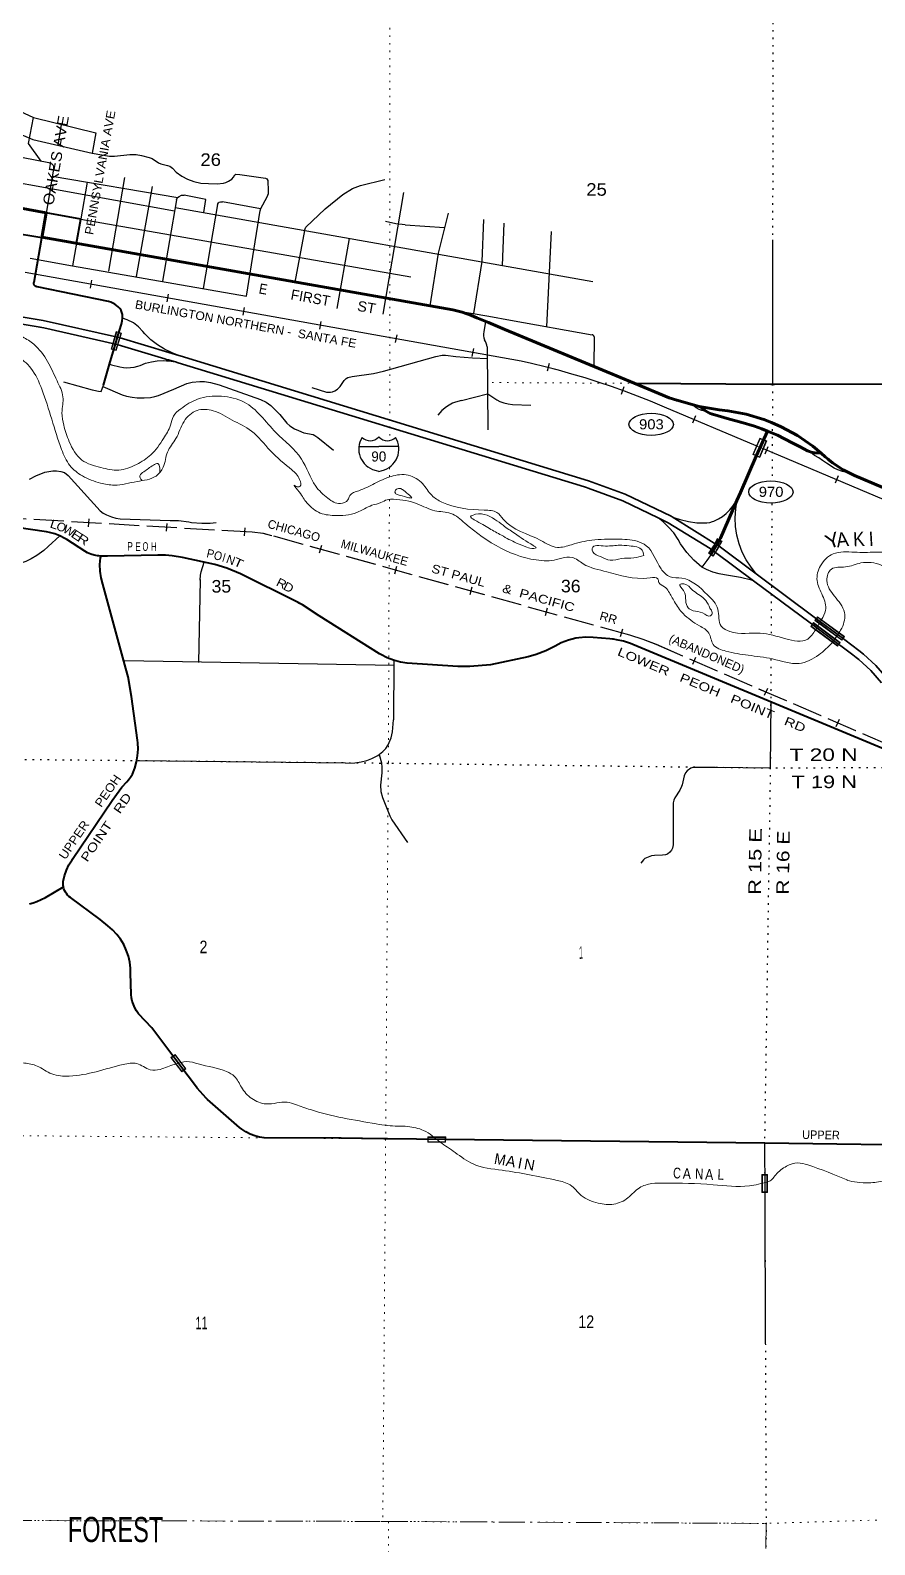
# Model space of a CAD drawing. Header units: feet. Extents: x -8 to 250644, y -192250 to 1368.
# Drawn here: x 15026 to 26785, y -129957 to -108849 of the extents above; entities that cross this region are included whole.
import ezdxf
from ezdxf.enums import TextEntityAlignment as Align

# ---------------------------------------------------------------- set-up
doc = ezdxf.new("R2010")
doc.units = ezdxf.units.FT
doc.header["$LTSCALE"] = 70
for name, pattern in [('DOT_DASHED', [7.7, 5, -1.2, 0.3, -1.2]), ('DOTTED', [1.5, 0.3, -1.2]), ('LONG_DASHED', [7.5, 6, -1.5])]:
    doc.linetypes.add(name, pattern=pattern)
for name, color, linetype, lineweight in [('15', 7, 'Continuous', 25), ('17', 7, 'Continuous', 25), ('18', 7, 'Continuous', 35), ('19', 7, 'Continuous', 25), ('23', 7, 'Continuous', 70), ('24', 7, 'Continuous', 25), ('26', 7, 'Continuous', 40), ('29', 7, 'Continuous', 25), ('31', 7, 'Continuous', 13), ('34', 7, 'Continuous', 25), ('39', 7, 'Continuous', 13), ('44', 7, 'DOT_DASHED', 13), ('55', 7, 'Continuous', 13), ('59', 7, 'Continuous', 13), ('6', 7, 'DOTTED', 25), ('61', 7, 'Continuous', 13), ('63', 7, 'Continuous', 25), ('7', 7, 'DOTTED', 13)]:
    doc.layers.add(name, color=color, linetype=linetype, lineweight=lineweight)
doc.layers.add('27', color=7, linetype='Continuous')
doc.layers.add('41', color=7, linetype='Continuous')

msp = doc.modelspace()

# ---------------------------------------------------------------- linework, layer by layer
at = {"layer": '15'}
for p, q in [((19876.42, -114519.93), (19879.32, -114517.02)), ((19882.49, -114519.4), (19879.06, -114517.02)), ((19603.71, -114651.4), (19880.12, -114651.4)), ((19880.12, -114996.98), (19816.23, -114979.02)), ((19879.59, -114997.24), (19943.22, -114978.5))]:
    msp.add_line(p, q, dxfattribs=at)
msp.add_lwpolyline([(20155.48, -114651.4), (19879.59, -114651.4), (19880.12, -114651.4)], dxfattribs=at)
for centre, radius, start, end in [((19906.34, -114686.5), 306.13, 148.44438, 254.43379), ((19757.74, -114403.9), 165.66, 227.3424, 315.81176), ((20001.43, -114403.9), 165.66, 224.18822, 312.69408), ((19852.83, -114686.5), 306.13, 283.08087, 31.62482)]:
    msp.add_arc(centre, radius, start, end, dxfattribs=at)
at = {"layer": '17'}
for centre in [(23672.63, -114342.6), (25339.97, -115283.95)]:
    msp.add_ellipse(centre, major_axis=(-309.24, 1), ratio=0.500121, dxfattribs=at)
at = {"layer": '18'}
for points in [[(16241.98, -113127.81), (15204.91, -112894.09), (13282.7, -112572.12), (13257.7, -112568.91), (12902.88, -112508.85)], [(16213.43, -113223.67), (15212.17, -112998.05), (15187.46, -112992.56), (15162.17, -112988.33), (13130.14, -112647.97), (12925.64, -112607.26)], [(17095.65, -113381.57), (16956.16, -113340.55), (16277.32, -113135.77), (16241.98, -113127.81)], [(17050.24, -113472.45), (16949.62, -113442.86), (16924.38, -113435.83), (16899.62, -113427.9), (16248.54, -113231.58), (16213.43, -113223.67)], [(23770.18, -115646.62), (23277.88, -115410.06), (22795.8, -115231.21), (22771.12, -115222.06), (22745.8, -115214.31), (17085.64, -113482.86), (17050.24, -113472.45)], [(23965.66, -115631.21), (23951.52, -115622.51), (23308.95, -115314.67), (22801.78, -115126.86), (17114.37, -113387.08), (17095.65, -113381.57)], [(24535.98, -116104.69), (24493.05, -116074.55), (23910.66, -115714.13), (23770.18, -115646.62)], [(25135.87, -116426.2), (24620.87, -116041.77), (24586.36, -116020.14), (23965.66, -115631.21)], [(25099.9, -116524.15), (24569.46, -116128.19), (24535.98, -116104.69)], [(31251.82, -122446.73), (28961.64, -120678.85), (28708.84, -120465.09), (28385.47, -120144.82), (28097.36, -119792.51), (27847.64, -119412.01), (27838.7, -119396.62), (27824.54, -119371.12), (27810.66, -119346.12), (27581.18, -118932.83), (27183.53, -118216.65), (27096.95, -118075.16), (26959.96, -117882.21), (26803.54, -117704.65), (26629.43, -117544.4), (26565.64, -117493.5), (26369.32, -117346.95), (26344.32, -117328.29), (25944.08, -117029.52), (25135.87, -116426.2)], [(26881.56, -117944.29), (26732.07, -117774.58), (26565.65, -117621.42), (26529.69, -117592.72), (26505.2, -117573.18), (26479.69, -117554.13), (26312.36, -117429.22), (26287.36, -117410.56), (25884.7, -117109.99), (25099.9, -116524.15)]]:
    msp.add_lwpolyline(points, dxfattribs=at)
at = {"layer": '19'}
for points in [[(17095.65, -113381.57), (17071.37, -113372.56), (17001.33, -113346.55), (16896.27, -113295.38), (16797.13, -113233.5), (16705, -113161.6), (16620.89, -113080.47), (16593.11, -113047.45), (16531.2, -112984.55), (16463.06, -112928.47), (16373.29, -112883.94), (16308.64, -112863.01)], [(16130.05, -113503.55), (16158.53, -113510.89), (16271.82, -113540.08), (16321.92, -113548.82), (16372.66, -113552.28), (16423.49, -113550.42), (16473.84, -113543.26), (16523.17, -113530.87), (16554.85, -113519.92), (16632.35, -113490.5), (16712.5, -113469.34), (16794.42, -113456.67), (16877.22, -113452.64), (16924.62, -113455.3), (16959.99, -113457.29), (17041.81, -113470.56), (17050.24, -113472.45)], [(23965.66, -115631.21), (23989.38, -115639.54), (24076.61, -115670.16), (24192.34, -115697.62), (24310.31, -115712.83), (24384.84, -115715.21), (24409.96, -115716.01), (24434.84, -115714.7), (24449.68, -115713.91), (24489.09, -115707.65), (24527.62, -115697.3), (24547.51, -115690.22), (24608.18, -115660.31), (24665.4, -115624.23), (24718.53, -115582.37), (24767, -115535.18), (24810.26, -115483.18), (24847.65, -115427.26), (24847.86, -115426.95), (24867.67, -115402.26)], [(25135.87, -116426.2), (25111.31, -116395.12), (25063.55, -116334.65), (24997.23, -116231.15), (24942.1, -116121.27), (24898.75, -116006.24), (24867.66, -115887.31), (24849.18, -115765.78), (24843.5, -115642.98), (24850.68, -115520.26), (24866, -115427.26), (24867.67, -115402.26)], [(24378.91, -116332.64), (24267.19, -116236.55), (24169.16, -116125.78), (24083.25, -116005.38), (24049.59, -115946.37), (23987.4, -115856.08), (23916.11, -115772.79), (23836.51, -115697.41), (23774.46, -115649.9), (23770.18, -115646.62)], [(25099.9, -116524.15), (25067.85, -116515.74), (24917.29, -116476.24), (24695.61, -116440.03), (24621.72, -116426.61), (24530.8, -116401.1), (24443.04, -116366.22), (24378.91, -116332.64)]]:
    msp.add_lwpolyline(points, dxfattribs=at)
at = {"layer": '23'}
for p, q in [((15186.84, -111743.22), (15248.99, -111392.23)), ((23921.54, -113972.39), (23436.01, -113769.73)), ((24421.62, -114149.06), (24354.51, -114094.82))]:
    msp.add_line(p, q, dxfattribs=at)
for points in [[(15248.99, -111392.23), (14112.7, -111185.11), (12419.39, -110876.47), (12300.18, -110852.45), (12141.2, -110813.49), (11987.16, -110758.12), (11855.15, -110694.39), (11831.37, -110682.26), (11805.15, -110668.45), (5481.73, -107332.88), (5342.11, -107252.39), (5204.81, -107166.84), (5077.2, -107067.42), (4960.69, -106955.19), (4899.16, -106882.06)], [(23436.01, -113769.73), (21634.57, -113017.81), (21407.6, -112923.08), (21244.67, -112855.07), (21171.67, -112825.1), (21040.41, -112779.01), (20909.82, -112747.78), (20595.16, -112688.45), (15188.74, -111732.46)], [(25347.68, -114317.58), (25243.73, -114274.2), (24994.71, -114199.73), (24739.27, -114151.7), (24619.17, -114138.54), (24339.99, -114092.43), (24028.53, -114007.05), (23921.74, -113970.32)], [(25293.49, -114435.15), (25213.76, -114403.54), (25112.05, -114368.6), (24919.62, -114313.14), (24764.75, -114267.57), (24524.87, -114200.73), (24494.13, -114188.58), (24460.74, -114172.63), (24421.64, -114149.07)], [(26040.54, -114745.43), (25925.53, -114646.69), (25711.71, -114498.91), (25483.61, -114374.29), (25347.68, -114317.58)], [(24867.67, -115402.26), (24916.36, -115291.88), (25135.27, -114784.31), (25293.5, -114435.15)], [(25878.7, -114719.77), (25850.67, -114708.89), (25748.95, -114657.23), (25635.08, -114597.99), (25433.15, -114494.68), (25293.5, -114435.15)], [(26040.54, -114745.43), (25952.39, -114740.8), (25899.64, -114727.89), (25878.75, -114719.79)], [(31241.22, -117062.66), (26503.88, -115054.83), (26346.69, -114973.64), (26198.85, -114876.47), (26147.07, -114836.07), (26136.59, -114827.89), (26097.07, -114793.96), (26040.54, -114745.43)], [(24586.36, -116020.14), (24625.15, -115950.67), (24636.32, -115926.78), (24867.67, -115402.26)], [(24586.36, -116020.14), (24578.73, -116033.8), (24535.98, -116104.69), (24502.85, -116159.62)]]:
    msp.add_lwpolyline(points, dxfattribs=at)
at = {"layer": '24'}
for points in [[(24421.63, -114149.07), (24379.12, -114149.06), (24339.65, -114135.39), (24298.65, -114112.6), (24250.14, -114069.92), (24247.68, -114067.13)], [(26438.58, -115021.06), (26433.51, -115020.06), (26338.39, -115001.33), (26271.59, -114975.51), (26221.5, -114951.2), (26113.68, -114881.32), (26060.55, -114844.86), (26007.43, -114809.93), (25948.21, -114774.98), (25878.7, -114719.77)]]:
    msp.add_lwpolyline(points, dxfattribs=at)
at = {"layer": '26'}
for p, q in [((16213.43, -113223.67), (16241.98, -113127.81)), ((16043.44, -113794.32), (16130.05, -113503.55))]:
    msp.add_line(p, q, dxfattribs=at)
for points in [[(15669.8, -111817.52), (15730.96, -111480.08), (15248.99, -111392.23)], [(15186.84, -111743.22), (15159.85, -111738.79), (13575.81, -111479.27)], [(16308.64, -112863.01), (16308.45, -112814.13), (16308.36, -112812.66), (16306.23, -112797.18), (16302.48, -112782), (16297.17, -112767.3), (16290.35, -112753.23), (16289.96, -112752.61), (16272.48, -112727.57), (16248.66, -112702.61), (16227.79, -112684.5), (16202.3, -112666.69), (16175.09, -112651.64), (16146.45, -112639.52), (16116.71, -112630.45), (16113.55, -112629.69), (15121.41, -112423.89), (15117.33, -112423.5), (15112.29, -112422.54), (15107.38, -112421.06), (15102.66, -112419.08), (15098.17, -112416.61), (15093.96, -112413.68), (15090.08, -112410.33), (15086.57, -112406.6), (15083.47, -112402.52), (15080.81, -112398.13), (15078.63, -112393.5), (15076.94, -112388.66), (15075.77, -112383.67), (15075.13, -112378.58), (15075.02, -112373.46), (15075.45, -112368.35), (15076.41, -112363.31), (15077.89, -112358.41), (15186.84, -111743.22)], [(16241.98, -113127.81), (16269.79, -113034.46), (16296.98, -112943.19), (16305.31, -112900.6), (16308.64, -112863.01)], [(16130.05, -113503.55), (16181.92, -113329.43), (16213.43, -113223.67)], [(23436.01, -113769.73), (23461.02, -113769.86), (25337.84, -113779.56), (25362.85, -113779.69), (25387.84, -113779.67), (30748.07, -113774.61), (31232.53, -113769.42)], [(16010.95, -116178.04), (15979.93, -116175.17), (15962.58, -116173.56), (15914.94, -116164.06), (15868.55, -116149.63), (15823.93, -116130.42), (15785.61, -116109.2), (15535.56, -115948.08), (15507.91, -115930.81), (15439.21, -115895.52), (15367.19, -115867.61), (15292.66, -115847.38), (15253.42, -115840.02), (14646.79, -115749.42), (14069.51, -115683.81), (14025.2, -115678.51), (13912.18, -115673.31), (13388.64, -115660.21), (13248.47, -115661.16), (13225.13, -115661.32)], [(15486.89, -120787.02), (15483.2, -120765.1), (15481.61, -120739.5), (15482.56, -120715.41), (15501.62, -120635.1), (15528.96, -120557.22), (15564.3, -120482.63), (15607.24, -120412.14), (15615.01, -120400.98), (16167.32, -119586.37), (16225.67, -119501.31), (16302.78, -119398.13), (16368.67, -119325.13), (16393.48, -119297.72), (16423.01, -119258.41), (16448.27, -119216.22), (16481.35, -119133.44), (16505.59, -119047.67), (16520.74, -118959.82), (16526.62, -118870.88), (16523.17, -118781.81), (16518.52, -118741.5), (16436.47, -118135.52), (16387.27, -117862.81), (16356.12, -117742.96), (16037.26, -116568.54), (16014.08, -116479.05), (16000.39, -116387.63), (15996.33, -116295.28), (16001.85, -116204.48), (16010.95, -116178.04)], [(27409.75, -119071.83), (23415.39, -117410.07), (23383.64, -117398.32), (23288.41, -117365.7), (23190.29, -117343.22), (23146.81, -117337.23), (23133.09, -117335.34), (23096.81, -117331.79), (22863.32, -117313.14), (22763.79, -117308.94), (22664.37, -117315.17), (22625.63, -117320.46), (22520.7, -117349.41), (22419.37, -117389.18), (22336.5, -117431.39), (22205.83, -117498.02), (22068.91, -117550.63), (21959.84, -117581.3), (21436.74, -117691.59), (21148.44, -117717.37), (20980.82, -117718.46), (20275.73, -117670.83), (20179.44, -117655.35), (20085.29, -117629.88), (19994.32, -117594.72), (19907.53, -117550.24), (19891.41, -117540.67), (19050.73, -117012.44), (19049.42, -117011.49), (18815.87, -116858.86), (18777.99, -116837.53), (18756.58, -116825.47), (18727.99, -116810.96), (17952.36, -116423.45), (17762.71, -116345.45), (17593.76, -116294.53), (17144.04, -116198.6), (17002.85, -116176.18), (16911.14, -116166.17), (16802.19, -116164.86), (16100.71, -116179.16), (16029.93, -116178.28), (16010.95, -116178.04)], [(15013.27, -121026.03), (15066.69, -121011.78), (15118.32, -120992.03), (15236.28, -120937.41), (15486.89, -120787.02)], [(17163.34, -123345.92), (16716.49, -122752.16), (16535.07, -122555.76), (16506.13, -122516.33), (16481.47, -122474.09), (16461.36, -122429.51), (16446.03, -122383.06), (16435.63, -122335.27), (16430.33, -122287.5), (16423.04, -121988.41), (16421.14, -121923.45), (16410.72, -121837.72), (16391.4, -121753.55), (16363.39, -121671.86), (16326.99, -121593.55), (16282.6, -121519.47), (16230.71, -121450.44), (16171.9, -121387.21), (16106.79, -121330.48), (16000.54, -121242.82), (15584.58, -120936.8), (15564.48, -120920.85), (15546.17, -120902.88), (15529.83, -120883.1), (15515.64, -120861.72), (15503.77, -120838.98), (15494.35, -120815.12), (15487.46, -120790.4), (15486.89, -120787.02)], [(20810.6, -124311.04), (19999.13, -124301.7), (19974.13, -124300.39), (19949.13, -124300.95), (19357.29, -124290.22), (18285.06, -124287.82), (18217.67, -124276.93), (18151.78, -124259.06), (18088.13, -124234.41), (18027.4, -124203.23), (17971.19, -124166.56), (17940.02, -124141.64), (17491.6, -123751.24), (17473.85, -123733.86), (17348.63, -123595.8), (17283.89, -123506.1), (17163.34, -123345.92)], [(27932.03, -124399.13), (25257.45, -124362.25), (20810.6, -124311.04)]]:
    msp.add_lwpolyline(points, dxfattribs=at)
at = {"layer": '29'}
for p, q in [((15456.7, -110160.48), (15408.18, -110450.93)), ((15937.89, -110278.06), (15889.73, -110562.19)), ((14526.85, -110544.65), (15285.94, -110693.36)), ((15349.85, -110779.9), (15247.28, -111401.89)), ((14262.14, -110865.27), (17036.01, -111366.44)), ((15331.86, -110881.28), (17078.85, -111177.94)), ((15818.76, -110964.81), (15728.94, -111478.97)), ((16339.32, -110902.08), (16113.81, -112206.36)), ((16725.43, -111024.59), (16501.87, -112282.59)), ((17063.29, -111212.06), (16867.81, -112346.75)), ((20223.3, -111110.85), (19933.95, -112805.61)), ((17044.78, -111318.82), (22858.23, -112352.88)), ((17634.13, -111278.97), (17432.39, -112446.88)), ((18232.23, -111338.25), (17700.36, -111241.94)), ((15730.96, -111480.08), (20325.29, -112286.12)), ((18843.73, -111638.81), (18711.19, -112361.64)), ((20244.62, -111560.19), (20795.73, -111596.4)), ((21622.94, -111538.61), (21597.01, -112128.33)), ((22280.42, -111652.89), (22216.18, -112980.81)), ((15669.8, -111817.52), (15615.18, -112130.21)), ((19467.93, -111750.54), (19296.62, -112727.54)), ((25364.4, -111771.7), (25362.84, -113779.69)), ((21364.86, -112907.57), (21340.74, -113051.63)), ((22878.92, -113120.32), (22873.67, -113535.48)), ((15490.58, -113750.4), (15889.33, -113862.1)), ((21028.99, -114008.71), (21393.68, -113918.56)), ((20096.91, -117704.07), (16335.74, -117640.12)), ((20090.8, -117635.65), (20083.35, -118459.61)), ((19416.12, -119062.37), (16508.02, -119032.35)), ((25251.51, -124359.77), (25254.23, -125048.46)), ((25254.17, -125048.46), (25262.25, -127141.32))]:
    msp.add_line(p, q, dxfattribs=at)
for points in [[(14475.48, -109795.85), (14504.63, -109806.44), (15069.83, -110065.69), (15940.09, -110278.03)], [(14613.4, -110173.39), (14776.57, -110251.03), (15060.16, -110369.59), (15889.73, -110562.19)], [(15063.8, -110065.69), (14995.9, -110425.98), (15170.44, -110674.26)], [(15889.73, -110562.19), (16128.23, -110604.98), (16197.37, -110604.05), (16412.24, -110582.55), (16498.19, -110581.62), (16572.92, -110593.76), (16683.17, -110620.88), (16722.4, -110634.9), (16812.09, -110694.73), (16843.85, -110708.76), (16935.4, -110732.12), (16970.91, -110744.28), (17006.4, -110769.52), (17058.72, -110825.61), (17137.2, -110881.7), (17217.54, -110926.58), (17301.62, -110956.49), (17398.78, -110978.93), (17507.15, -110986.4), (17628.6, -110988.28), (17716.42, -110978.92), (17748.18, -110968.65), (17785.55, -110954.63), (17832.26, -110922.83), (17856.55, -110894.79), (17875.23, -110864.88), (17888.31, -110855.52), (17944.37, -110859.26), (18303.11, -110911.62), (18321.79, -110920.04), (18333, -110941.53), (18338.61, -111093.92), (18336.74, -111128.5), (18318.06, -111177.11), (18232.23, -111338.25)], [(15285.94, -110693.36), (15324.79, -110709.69), (15337.87, -110722.78), (15349.08, -110745.21), (15349.85, -110779.9)], [(18843.73, -111638.81), (18865.51, -111594.07), (19134.57, -111336.05), (19377.46, -111137.86), (19511.99, -111055.59), (19624.1, -111014.46), (19963.75, -110927.88)], [(17063.29, -111212.06), (17077.4, -111179), (17097.96, -111164.04), (17131.59, -111149.08), (17148.4, -111147.21), (17167.21, -111148.54)], [(17441.53, -111390.41), (17471.45, -111207.24), (17167.21, -111148.54)], [(15026.19, -112024.74), (15615.18, -112130.21), (18036, -112553.27), (18228.5, -111362.24)], [(17634.13, -111278.97), (17645.41, -111256.59), (17656.62, -111247.24), (17675.31, -111241.63), (17700.36, -111241.94)], [(20844.82, -111398.24), (20706.81, -111955.81), (20591.15, -112690.47)], [(20244.62, -111560.19), (20117.37, -111545.46), (19974.54, -111513.52)], [(21337.43, -111484.46), (21316.05, -112072.14), (21196.3, -112795.02)], [(20949.31, -112753.31), (21412.41, -112836.31), (21712.89, -112890.17), (22850.88, -113094.14)], [(21387.51, -113263.18), (21389.96, -113293.71), (21399.41, -114416.71)], [(18946.22, -113826.63), (19152.68, -113891.34), (19181.65, -113895.54), (19206.88, -113894.15), (19236.77, -113888.54), (19264.79, -113876.38), (19305.9, -113849.27), (19339.52, -113816.55), (19399.31, -113730.55), (19423.6, -113703.45), (19449.76, -113690.36), (19507.67, -113674.47), (19806.6, -113633.33), (19944.86, -113599.68), (20673.51, -113394.03), (20762.27, -113377.66), (20808.03, -113375.33), (20953.76, -113394.03), (21185.43, -113412.72), (21391.05, -113423.55)], [(16037.35, -113814.1), (16303.46, -113930.59), (16365.13, -113948.36), (16445.46, -113964.25), (16516.45, -113971.72), (16609.87, -113971.72), (16699.55, -113967.98), (16761.21, -113955.83), (16811.65, -113941.81), (17024.64, -113852.07), (17207.74, -113773.55), (17282.47, -113754.85), (17388.97, -113742.7), (17450.63, -113744.57), (17536.57, -113758.59), (17656.14, -113792.24), (18231.59, -113994.16), (18310.07, -114033.43), (18373.58, -114080.16), (18500.63, -114203.55), (18597.78, -114323.21), (18640.77, -114364.35), (18706.15, -114405.47), (18760.34, -114429.78), (18836.93, -114457.82), (18963.98, -114483.99), (18990.15, -114495.22), (19031.24, -114525.13), (19246.84, -114703.9)], [(15976.11, -113880.14), (16013.4, -113884.9), (16043.44, -113794.32)], [(21395.56, -113917.42), (21524.55, -114001.18), (21565.66, -114021.74), (21621.71, -114042.31), (21681.5, -114057.27), (21739.41, -114064.74), (21997.96, -114072.99)], [(21028.99, -114008.71), (20945.37, -114032.96), (20906.13, -114047.92), (20859.42, -114072.22), (20820.19, -114098.4), (20756.67, -114150.75), (20700.87, -114212.73)], [(15015.25, -115107.98), (15101.19, -115059.37), (15228.24, -115007.02), (15340.34, -114988.32), (15388.92, -114988.32), (15452.44, -114999.54), (15501.02, -115014.5), (15553.33, -115055.63), (15998, -115549.21), (16039.12, -115581.92), (16087.68, -115605.29), (16154.96, -115632.4), (16218.47, -115650.17), (16278.27, -115656.71), (16973.28, -115680.08), (17091.01, -115680.08), (17234.85, -115702.51), (17272.24, -115708.12), (17414.23, -115721.21), (17530.05, -115721.21), (17612.26, -115709.99)], [(15434.98, -115893.81), (15276.86, -116045.59), (15215.21, -116098.87), (15116.18, -116168.98), (15039.58, -116214.79), (14962.98, -116251.25), (14843.6, -116295.68)], [(17389.68, -116514.41), (17394.57, -116445.21), (17403.91, -116396.6), (17447.67, -116263.37)], [(24502.85, -116159.62), (24447.23, -116240.56), (24378.91, -116332.64)], [(17389.37, -116504.87), (17389.68, -116514.41), (17369.01, -117661.58)], [(25336.78, -118209.87), (25331.38, -119135.12), (24569.4, -119126.03), (24304.16, -119122.82)], [(19416.12, -119062.37), (19546.89, -119057.96), (19634.7, -119047.68), (19715.04, -119026.18), (19780.43, -118999.07), (19868.25, -118955.14), (19937.37, -118901.85), (19976.61, -118857.92), (20010.24, -118809.31), (20051.34, -118710.22), (20071.89, -118628.89), (20083.35, -118459.61)], [(19882.65, -118944.04), (19914.95, -119059.82), (19922.42, -119124.33), (19922.42, -119198.17), (19903.74, -119370.17), (19909.34, -119458.99), (19929.89, -119542.17), (20032.65, -119797.38), (20060.68, -119852.53), (20276.91, -120169.33)], [(24304.16, -119122.82), (24255.09, -119124.33), (24223.32, -119134.62), (24174.74, -119172.01), (24150.46, -119199.11), (24129.9, -119239.31), (24103.75, -119366.45), (24096.28, -119389.81), (24070.12, -119441.23), (24002.86, -119545.93), (23986.05, -119580.51), (23980.44, -119616.97), (23980.44, -119721.67), (23976.7, -120200.28), (23969.24, -120247.02), (23954.28, -120278.81), (23933.74, -120306.85), (23901.97, -120331.16), (23873.96, -120340.5), (23830.97, -120346.11), (23718.87, -120349.85), (23675.91, -120355.46), (23632.93, -120372.29), (23584.36, -120394.72), (23565.67, -120413.42), (23528.53, -120457.58)]]:
    msp.add_lwpolyline(points, dxfattribs=at)
for centre, radius, start, end in [((18313.66, -111363.19), 85.17, 148.55779, 179.35764), ((21501.24, -113091.09), 165.28, 166.18737, 206.32286), ((22850.99, -113122.1), 27.98, 3.65721, 90.22788), ((21079.58, -113315.03), 312.27, 9.55875, 28.84577), ((16091.94, -113105.22), 783.52, 255.01408, 261.49904)]:
    msp.add_arc(centre, radius, start, end, dxfattribs=at)
at = {"layer": '31'}
for p, q in [((25290.74, -124797.54), (25290.74, -125047.54)), ((25290.74, -125047.54), (25215.74, -125047.54))]:
    msp.add_line(p, q, dxfattribs=at)
msp.add_lwpolyline([(25215.74, -125047.54), (25215.74, -124797.54), (25290.74, -124797.54)], dxfattribs=at)
msp.add_lwpolyline([(25223.74, -125039.54), (25223.74, -124805.54), (25282.74, -124805.54), (25282.74, -125039.54)], close=True, dxfattribs=at)
at = {"layer": '34', "lineweight": 13}
msp.add_line((14953.54, -112225.55), (21862.22, -113459.6), dxfattribs=at)
at = {"layer": '34'}
for p, q in [((15879.49, -112333.95), (15860.04, -112442.83)), ((16947.9, -112527.44), (16928.45, -112636.33)), ((18003.86, -112713.41), (17984.41, -112822.3)), ((19072.27, -112906.9), (19052.82, -113015.79)), ((20128.24, -113092.87), (20108.79, -113201.76)), ((21196.65, -113286.37), (21177.2, -113395.25)), ((22252.42, -113494.51), (22224.61, -113601.57)), ((23293.02, -113819.21), (23256.1, -113923.48)), ((24289.34, -114223.42), (24246.37, -114325.35)), ((31234.42, -117212.76), (25237.14, -114685)), ((25299.25, -114654.46), (25256.29, -114756.39)), ((26277.92, -115061.58), (26234.96, -115163.51))]:
    msp.add_line(p, q, dxfattribs=at)
msp.add_lwpolyline([(25136.15, -114642.44), (23859.07, -114104.17), (23662.37, -114019.73), (23482.45, -113947.75), (23301.89, -113880.28), (23120.06, -113815.88), (22936.38, -113753.13), (22752.05, -113694.9), (22567.5, -113640.16), (22381.09, -113587.05), (22194.04, -113538.46), (22006.76, -113493.38), (21862, -113460.68), (14953.35, -112226.64)], dxfattribs=at)
at = {"layer": '34', "lineweight": 13}
msp.add_lwpolyline([(23662.8, -114018.71), (23859.51, -114103.15), (31234.85, -117211.74)], dxfattribs=at)
at = {"layer": '34', "linetype": 'LONG_DASHED', "lineweight": 13}
msp.add_lwpolyline([(28932.05, -119655.69), (23745.73, -117407.27), (23562.7, -117335.64), (23377.2, -117277.95), (18389.89, -115890.19), (18271.81, -115860.59), (18114.94, -115842.52), (13664.7, -115582.02)], dxfattribs=at)
at = {"layer": '34', "lineweight": 13}
msp.add_arc((19490.2, -124277.44), 11074.85, 67.86662, 77.63251, dxfattribs=at)
at = {"layer": '39'}
for p, q in [((26042.72, -117063.77), (25959.82, -117208.31)), ((26292.28, -117243.51), (26197.82, -117383.7))]:
    msp.add_line(p, q, dxfattribs=at)
for points in [[(25959.82, -117208.31), (25853.68, -117334.01), (25546.11, -117330.19), (25192.22, -117251.93), (24768.03, -117230.07), (24649.34, -117155.68), (24600.8, -116918.23), (24457.82, -116719.08), (24097.7, -116485.86), (23936.86, -116465.84), (23810.08, -116355.23), (23604.63, -116033.36), (23475.9, -115971.05), (23200.47, -115943.06), (22846.68, -115955.37), (22563.33, -116019.95), (22366.37, -116056.31), (22135.08, -115959.86), (21612.05, -115664.36), (21525.5, -115571.83), (21348.56, -115537.74), (20759.42, -115425.42), (20616.58, -115330.92), (20489.73, -115167.99), (20290.58, -115051.39), (20049.37, -115067.65), (19820.33, -115168.43), (19599.34, -115267.19), (19474.79, -115335.7), (19448.73, -115396.09), (19344.27, -115446.47), (19169.28, -115372.12), (19000.21, -115201.17), (18800.73, -114824.95), (18446.47, -114454.87), (18003.69, -114032.53), (17687.98, -113950.22), (17356.35, -113990.69), (17121.33, -114125.68), (17018.93, -114228.39), (16976.88, -114355.21), (16882.63, -114538.41), (16706.02, -114765.95), (16503.16, -114900.92), (16258.01, -114981.58), (16008.7, -114943.51), (15745.23, -114839.03), (15568.01, -114583.55), (15491.34, -114354.17), (15466.99, -114179.09), (15480.79, -113957.7), (15398.09, -113734.36), (15267.08, -113464.77), (15073.8, -113225.4), (14918.89, -113122.86), (14671.51, -113022.39), (14211.84, -112934.23), (13010.25, -112771.23)], [(26197.82, -117383.7), (26006.73, -117555.29), (25731.48, -117674.21), (25363.54, -117612.06), (25023.75, -117559.96), (24714.1, -117501.8), (24537.09, -117409.34), (24474.57, -117250.39), (24345.79, -117149.84), (24116.41, -116978.93), (23997.61, -116815.99), (23915, -116671.14), (23858.64, -116606.77), (23780.16, -116544.43), (23766.03, -116496.14), (23657.46, -116482.13), (23054.29, -116395.98), (22724.48, -116285.51), (22571.59, -116197.05), (22426.87, -116205.2), (22286.2, -116241.52), (22145.48, -116241.61), (21077.41, -115719.04), (20882.24, -115582.32), (20661.08, -115546.24), (20415.71, -115449.8), (20085.95, -115385.61), (19997.51, -115391.71), (19907.1, -115432.02), (19784.53, -115470.34), (19573.58, -115569.09), (19256.02, -115611.56), (19038.87, -115567.43), (18863.79, -115418.61), (18746.99, -115253.66), (18702.69, -115191.3), (18728.84, -115207.38), (18781.11, -115207.35), (18776.96, -115110.75), (18668.24, -114975.98), (18368.39, -114708.5), (18106.72, -114434.97), (17837.16, -114282.19), (17571.64, -114151.55), (17348.51, -114147.67), (17167.78, -114300.74), (17053.5, -114540.31), (16937.14, -114727.56), (16877.1, -114938.91), (16776.75, -115061.75), (16513.51, -115138.4), (16195.96, -115188.92), (16002.94, -115160.87), (15751.54, -115060.4), (15578.48, -114917.63), (15461.61, -114690.28), (15187.16, -113853.24), (15034.02, -113559.51), (14834.79, -113382.53), (14643.69, -113282.03), (14484.83, -113239.87), (13080.98, -113026.31)], [(16826.21, -115019.6), (16828.87, -114951.02), (16800.65, -114888.65), (16740.37, -114908.81), (16607.82, -115003.49), (16553.61, -115059.88), (16555.66, -115086.04), (16583.67, -115122.86)], [(20148.55, -115323.38), (20276.89, -115359.32), (20339.22, -115367.33), (20286.89, -115315.04), (20210.42, -115250.69), (20154.11, -115234.62), (20105.91, -115270.88), (20109.97, -115301.07), (20148.55, -115323.38)], [(22027.01, -116028.68), (21767.49, -115859.79), (21610.55, -115749.2), (21495.87, -115666.76), (21182.2, -115610.62), (21158.1, -115626.73), (21208.41, -115670.98), (21421.65, -115795.62), (21588.61, -115888.08), (21797.81, -115996.63), (21940.61, -116052.88), (22037.12, -116070.93), (22069.27, -116062.86), (22027.01, -116028.68)], [(23570.63, -116170.24), (23548.42, -116095.79), (23367.43, -116035.53), (23234.74, -116025.55), (23035.75, -116037.76), (22850.85, -116070.08), (22860.96, -116120.39), (22967.59, -116184.72), (23102.33, -116236.96), (23259.1, -116212.7), (23431.97, -116202.53), (23570.63, -116170.24)], [(31243.54, -119298.51), (30708.05, -118711.44), (30375.94, -118375.56), (30178.64, -118138.21), (30025.36, -117731.77), (29864.18, -117444.08), (29640.75, -117208.76), (29397.19, -116953.33), (29143.75, -116832.74), (28878.44, -116857.06), (28725.78, -116949.74), (28535.03, -117124.96), (28370.32, -117225.69), (28093, -117300.34), (27859.75, -117248.17), (27616.33, -117095.37), (27467.29, -116874.09), (27404.54, -116525.96), (27261.49, -116266.43), (27070.37, -116147.82), (26796.95, -116123.84), (26503.46, -116124.04), (26205.98, -116148.38), (26031.3, -116311.51), (25983.31, -116518.84), (26059.97, -116730.11), (26100.43, -116935.36), (26042.72, -117063.77)], [(31243.94, -119644.92), (31092.84, -119383.38), (30961.95, -119198.31), (30758.66, -118999.2), (30327.92, -118550.69), (30166.81, -118323.37), (30011.84, -118176.56), (29856.83, -117999.55), (29745.85, -117663.53), (29641.01, -117420.08), (29482.01, -117261.19), (29320.99, -117104.32), (29174.14, -117017.87), (28967.09, -117020.02), (28784.29, -117118.76), (28591.53, -117298), (28336.41, -117439.05), (28127.4, -117479.44), (27928.37, -117459.44), (27650.82, -117344.91), (27471.68, -117163.89), (27340.68, -116896.31), (27223.81, -116672.99), (27070.73, -116433.6), (26877.59, -116304.92), (26594.11, -116272.91), (26377.08, -116329.4), (26182.13, -116359.72), (26120.01, -116518.75), (26224.81, -116736.04), (26363.8, -116963.36), (26327.89, -117180.74), (26292.28, -117243.51)], [(24482.14, -116874.03), (24411.65, -116773.45), (24248.67, -116650.79), (24127.95, -116566.34), (24073.69, -116574.43), (24122.04, -116658.93), (24154.38, -116797.77), (24186.67, -116898.38), (24257.08, -116940.6), (24387.78, -116970.7), (24500.4, -117010.88), (24522.46, -116966.58), (24491.49, -116902.3), (24482.14, -116874.03)], [(12669.79, -121614.17), (12818.95, -121693.7), (12961.81, -121800.28), (13469, -122288.99), (13593.83, -122443.88), (13668.65, -122798.04), (13675.07, -123107.97), (13798.04, -123381.6), (13983.23, -123580.72), (14242.55, -123588.6), (14485.62, -123451.59), (14698.49, -123282.39), (14943.68, -123243.99), (15120.63, -123286.14), (15325.81, -123394.68), (15569.09, -123426.73), (16320.7, -123263.22), (16509.64, -123251.02), (16696.7, -123337.43), (16833.39, -123333.32), (17036.33, -123262.75), (17049.11, -123259.66)], [(17049.11, -123259.66), (17203.13, -123222.39), (17366, -123256.49), (17760.13, -123362.9), (17870.78, -123431.25), (17965.45, -123580.12), (18110.38, -123739.02), (18311.49, -123813.35), (18602.95, -123791.02), (18719.58, -123821.13), (18926.72, -123893.45), (19843.62, -124092.09), (20000.45, -124116.14), (20281.89, -124128.03), (20503.09, -124184.24), (20735.22, -124348.95)], [(20734.59, -124348.53), (20941.69, -124489.86), (21193.17, -124650.7), (21597.34, -124738.99), (22361.39, -124879.36), (22546.41, -124943.64), (22699.37, -125088.45), (22934.7, -125194.96), (23153.83, -125210.92), (23348.71, -125122.24), (23511.36, -124981.25), (23682.15, -124924.79), (23851, -124916.63), (24534.5, -124940.33), (25041.09, -124956.1), (25292.25, -124900.48)], [(25292.25, -124900.48), (25296.32, -124899.58), (25406.76, -124802.9), (25559.38, -124682.05), (25712.1, -124635.66), (25852.85, -124663.74), (26409.94, -124874.7)], [(26409.94, -124874.7), (26407.93, -124874.7), (26576.83, -124908.8), (26838.14, -124898.57), (27077.34, -124882.31), (27208.02, -124898.32), (27461.44, -125000.8), (27656.48, -125044.95), (27871.47, -124962.29), (28066.32, -124853.49), (28164.82, -124847.38), (28337.76, -124899.6), (28661.59, -125048.31), (28842.54, -125076.37), (29041.46, -125003.79), (29222.28, -124925.18), (29375.05, -124919.04), (29980.17, -124954.87), (30331.91, -124924.45), (30649.46, -124867.89), (30790.16, -124861.76), (30941.01, -124930.09), (31249.91, -125153.91)]]:
    msp.add_spline(points, degree=3, dxfattribs=at)
at = {"layer": '44'}
for points in [[(1.17, -129414.68), (3980.03, -129379.53), (4121.16, -129381.72), (9287.03, -129430.39), (14600.25, -129617.32), (14696.38, -129620.29), (19935.35, -129632.71)], [(19935.35, -129632.71), (25272.25, -129660.83), (25260.73, -134882.48), (25261.26, -135304.05), (25311.64, -137491.62)]]:
    msp.add_lwpolyline(points, dxfattribs=at)
at = {"layer": '55'}
for p, q in [((16223.59, -113048.88), (16150.64, -113293.55)), ((16295.98, -113071.03), (16222.87, -113313.53)), ((16223.59, -113048.88), (16295.98, -113071.03)), ((16222.87, -113313.53), (16150.64, -113293.55)), ((24593.08, -115934.97), (24659.42, -115969.81)), ((24648.44, -115973.08), (24596.34, -115945.72)), ((24536.46, -116179.89), (24472.62, -116138.19)), ((25893.91, -117157.16), (25932.52, -117105.81)), ((25932.52, -117105.81), (26305.56, -117383.24)), ((25953.58, -117074.32), (25991.1, -117023.38)), ((25953.58, -117074.32), (26326.98, -117351.2)), ((25991.1, -117023.38), (26365.05, -117299.51)), ((25893.91, -117157.16), (26268.29, -117435.17)), ((26365.05, -117299.51), (26326.98, -117351.2)), ((26305.56, -117383.24), (26268.29, -117435.17))]:
    msp.add_line(p, q, dxfattribs=at)
for points in [[(16228.95, -113058.88), (16286.02, -113076.34), (16217.47, -113303.73), (16160.63, -113288.01)], [(25934.13, -117116.97), (26294.47, -117384.96), (26266.53, -117423.9), (25905.13, -117155.53)], [(25964.75, -117072.64), (25992.79, -117034.57), (26353.86, -117301.19), (26325.29, -117339.99)]]:
    msp.add_lwpolyline(points, close=True, dxfattribs=at)
for points in [[(24593.08, -115934.97), (24538.81, -116034.81), (24485.83, -116118.97), (24472.62, -116138.19)], [(24596.34, -115945.72), (24545.72, -116038.86), (24484.36, -116136.31), (24533.89, -116168.66)], [(24533.89, -116168.66), (24605.76, -116049.49), (24648.44, -115973.08)], [(24659.42, -115969.81), (24612.68, -116053.51), (24536.46, -116179.89)]]:
    msp.add_lwpolyline(points, dxfattribs=at)
at = {"layer": '59'}
for points in [[(25087.63, -114762.53), (25185.49, -114532.49), (25282.11, -114573.59), (25184.25, -114803.64)], [(25189.72, -114542.98), (25271.61, -114577.82), (25180.01, -114793.14), (25098.12, -114758.29)]]:
    msp.add_lwpolyline(points, close=True, dxfattribs=at)
at = {"layer": '6'}
msp.add_line((25353.03, -115446.79), (25342.23, -117280.53), dxfattribs=at)
for points in [[(25417.47, -91672.58), (25394.49, -92599.51), (25368.98, -97891.61), (25349.52, -103193.64), (25366.28, -108530.93), (25362.84, -113779.69), (25354.93, -115123.49)], [(25340.27, -117614.32), (25331.37, -119126.12), (25251.5, -124350.77), (25254.23, -125048.46)], [(27530.82, -119125.42), (25331.38, -119135.12), (20012.29, -119068.17), (14701.26, -119013.29), (9402.36, -119016.76), (8794.54, -119019.24)], [(25254.23, -125048.46), (25272.24, -129651.83), (25260.73, -134882.48), (25261.26, -135304.05), (25272.9, -135809.56)]]:
    msp.add_lwpolyline(points, dxfattribs=at)
at = {"layer": '61'}
for p, q in [((17043.36, -123123.03), (17193.99, -123322.55)), ((17193.99, -123322.55), (17134.13, -123367.74)), ((20560.92, -124271.3), (20810.91, -124272.82)), ((20810.91, -124272.82), (20810.45, -124347.82))]:
    msp.add_line(p, q, dxfattribs=at)
for points in [[(17134.13, -123367.74), (16983.5, -123168.22), (17043.36, -123123.03)], [(20810.45, -124347.82), (20560.46, -124346.3), (20560.92, -124271.3)]]:
    msp.add_lwpolyline(points, dxfattribs=at)
for points in [[(16994.7, -123169.78), (17041.79, -123134.23), (17182.78, -123320.98), (17135.69, -123356.53)], [(20568.5, -124338.35), (20568.86, -124279.34), (20802.86, -124280.76), (20802.5, -124339.77)]]:
    msp.add_lwpolyline(points, close=True, dxfattribs=at)
at = {"layer": '63'}
for p, q in [((15840.07, -115658.77), (15833.6, -115769.19)), ((16926.05, -115722.34), (16919.58, -115832.76)), ((18012.03, -115785.91), (18005.56, -115896.33)), ((19079.88, -116029.77), (19050.23, -116136.33)), ((20127.91, -116321.39), (20098.25, -116427.95)), ((21175.93, -116613.01), (21146.28, -116719.57)), ((22223.95, -116904.63), (22194.3, -117011.19)), ((23271.98, -117196.25), (23242.32, -117302.81)), ((24292.23, -117589.15), (24248.23, -117690.64)), ((25290.31, -118021.85), (25246.32, -118123.33)), ((26288.4, -118454.55), (26244.4, -118556.03))]:
    msp.add_line(p, q, dxfattribs=at)
at = {"layer": '63', "linetype": 'LONG_DASHED'}
msp.add_lwpolyline([(28930.39, -119659.44), (23744.17, -117411.06), (23561.34, -117339.51), (23376.04, -117281.88), (18388.84, -115894.15), (18271.07, -115864.63), (18114.59, -115846.61), (13664.53, -115586.12)], dxfattribs=at)
at = {"layer": '7'}
for p, q in [((20029.06, -114946.02), (20028.52, -115077.25)), ((20027.24, -115390.63), (20024.49, -116065.23))]:
    msp.add_line(p, q, dxfattribs=at)
for points in [[(20110.74, -91677.92), (20101.85, -92604.63), (20046.2, -97906.69), (20002.6, -103192.75), (20031.39, -108501.86), (20033.96, -113743.51), (20030.64, -114558.55)], [(31232.53, -113769.42), (30756.44, -113776.73), (25362.84, -113779.69), (21388.46, -113758.96)], [(20023.52, -116302.25), (20012.28, -119059.17), (19974.88, -124301.42), (19935.35, -129632.71)], [(20810.6, -124311.04), (19974.88, -124301.42), (14633.7, -124254.61), (9330.76, -124241.99), (3981.58, -124219.33), (-1.27, -124202.17)], [(31249.93, -124435.15), (30576.51, -124435.59), (25251.51, -124359.77), (20811.15, -124310.67)], [(31254.15, -129655.85), (30511.06, -129643.89), (27968.07, -129579.14), (25272.25, -129660.83), (19935.35, -129632.71), (14696.38, -129620.29), (9287.03, -129430.39), (3980.03, -129379.53), (1.17, -129414.68)], [(20012.94, -129634.25), (20024.9, -135303.09), (20033.32, -137496.89)]]:
    msp.add_lwpolyline(points, dxfattribs=at)

# ---------------------------------------------------------------- texts
at = {"layer": '15'}
msp.add_text('90', height=140, dxfattribs=at).set_placement((19879.23, -114859.51), align=Align.CENTER)
at = {"layer": '17'}
for s, height, rotation, width, p in [('OAKES AVE', 150, 79.959, 1.1, (15345.78, -111296.88)), ('E', 142.5, 349.973, 0.9, (18201.27, -112515.7)), ('ST', 142.5, 349.972, 1.05, (19571.86, -112757.58))]:
    msp.add_text(s, height=height, rotation=rotation, dxfattribs=dict(at, width=width)).set_placement(p)
msp.add_text('FIRST', height=142.5, rotation=349.972, dxfattribs=at).set_placement((18644.75, -112599.33))
at = {"layer": '17', "width": 1.1}
for s, p in [('903', (23675.53, -114410.91)), ('970', (25342.88, -115352.26))]:
    msp.add_text(s, height=140, dxfattribs=at).set_placement(p, align=Align.CENTER)
at = {"layer": '27'}
for s, rotation, width, p in [('PENNSYLVANIA AVE', 79.727, 1.1, (15899.97, -111707.17)), ('LOWER   PEOH   POINT   RD', 337.411, 1.3, (23191.96, -117556.32)), ('PEOH', 55.55, 1.1, (16014.46, -119689.56)), ('POINT   RD', 55.863, 1.3, (15819.48, -120452.19)), ('UPPER', 55.863, 1.1, (15513.83, -120418.56)), ('UPPER', 359.21, 0.95, (25774.02, -124301.3))]:
    msp.add_text(s, height=120, rotation=rotation, dxfattribs=dict(at, width=width)).set_placement(p)
for s, rotation, width, p in [('L', 341.341, 1.2, (15339.78, -115793.27)), ('O', 335.883, 1.05, (15434.34, -115828.29)), ('E', 326.465, 1.45, (15642.78, -115941.85)), ('R', 326.85, 1.3, (15731.62, -115998.26)), ('P', 358.815, 0.7, (16413.8, -116102.91)), ('E', 358.815, 0.7, (16524.12, -116107.02)), ('O', 358.815, 0.65, (16627.86, -116104.45)), ('H', 359.149, 0.6, (16744.32, -116105.04)), ('P', 347.16, 0.95, (17522.16, -116203.21)), ('O', 344.175, 0.9, (17625.47, -116231.42)), ('I', 343.175, 0.8, (17706.45, -116255.39)), ('T', 335.925, 1.35, (17901.41, -116326.7)), ('R', 333.628, 1.15, (18498.76, -116612.41)), ('D', 333.289, 1.15, (18596.67, -116666.91))]:
    msp.add_text(s, height=120, rotation=rotation, dxfattribs=dict(at, width=width)).set_placement(p, align=Align.CENTER)
for s, rotation, p in [('W', 331.287, (15536.19, -115875.96)), ('N', 339.736, (17798.04, -116287.28))]:
    msp.add_text(s, height=120, rotation=rotation, dxfattribs=at).set_placement(p, align=Align.CENTER)
at = {"layer": '34', "width": 1.05}
msp.add_text('BURLINGTON NORTHERN -  SANTA FE', height=120, rotation=349.872, dxfattribs=at).set_placement((16477.55, -112725.69))
at = {"layer": '41'}
for s, height, rotation, width, p in [('Y', 200, 20.001, 1.1, (26231.98, -116053.27)), ('A', 200, 7.358, 0.95, (26346.99, -116045.98)), ('K', 200, 2.897, 0.9, (26570.13, -116038.87)), ('I', 200, 3.241, 0.9, (26742.25, -116038.61)), ('M', 150, 349.772, 0.95, (21555.6, -124660.37)), ('C', 150, 358.017, 0.75, (24030.33, -124851.92)), ('A', 150, 358.014, 0.85, (24167.31, -124859.16)), ('N', 150, 358.01, 0.8, (24339.3, -124863.4)), ('A', 150, 358.06, 0.85, (24478.95, -124872.06)), ('L', 150, 358.152, 0.8, (24639.41, -124870.89))]:
    msp.add_text(s, height=height, rotation=rotation, dxfattribs=dict(at, width=width)).set_placement(p, align=Align.CENTER)
for s, rotation, p in [('A', 349.618, (21705.36, -124687.61)), ('I', 349.618, (21833.97, -124711.17)), ('N', 349.574, (21965.07, -124733.19))]:
    msp.add_text(s, height=150, rotation=rotation, dxfattribs=at).set_placement(p, align=Align.CENTER)
at = {"layer": '44', "width": 0.7}
msp.add_text('FOREST', height=350, rotation=359.864, dxfattribs=at).set_placement((15548.4, -129919.27))
at = {"layer": '6'}
for s, rotation, width, p in [('T 20 N', 0.253, 1.35, (25599.91, -119036.04)), ('T 19 N', 0.253, 1.3, (25625.88, -119414.22)), ('R 15 E', 89.124, 1.3, (25199.91, -120900.75)), ('R 16 E', 89.124, 1.25, (25589.03, -120899.46))]:
    msp.add_text(s, height=175, rotation=rotation, dxfattribs=dict(at, width=width)).set_placement(p)
at = {"layer": '63'}
for s, rotation, p in [('CHICAGO', 344.45, (18321.04, -115779.87)), ('MILWAUKEE', 344.45, (19340.61, -116058.39)), ('(ABANDONED)', 336.562, (23907.49, -117372.87))]:
    msp.add_text(s, height=120, rotation=rotation, dxfattribs=at).set_placement(p)
for s, width, p in [('ST PAUL', 1.15, (20602.39, -116402.82)), ('&  PACIFIC', 1.25, (21589.25, -116678.69)), ('RR', 1.05, (22944.76, -117063.1))]:
    msp.add_text(s, height=120, rotation=344.45, dxfattribs=dict(at, width=width)).set_placement(p)
at = {"layer": '7'}
for s, width, p in [('26', 1.1, (17395.16, -110739.96)), ('25', 1.1, (22768.74, -111155.49)), ('35', 1.05, (17550.16, -116686.42)), ('36', 1.05, (22416.39, -116683.54)), ('2', 0.85, (17382.15, -121712.85)), ('1', 0.4, (22667.55, -121791.44)), ('11', 0.65, (17325.62, -126953.5)), ('12', 0.85, (22657.47, -126936))]:
    msp.add_text(s, height=175, rotation=0.038, dxfattribs=dict(at, width=width)).set_placement(p)

doc.saveas('drawing.dxf')
